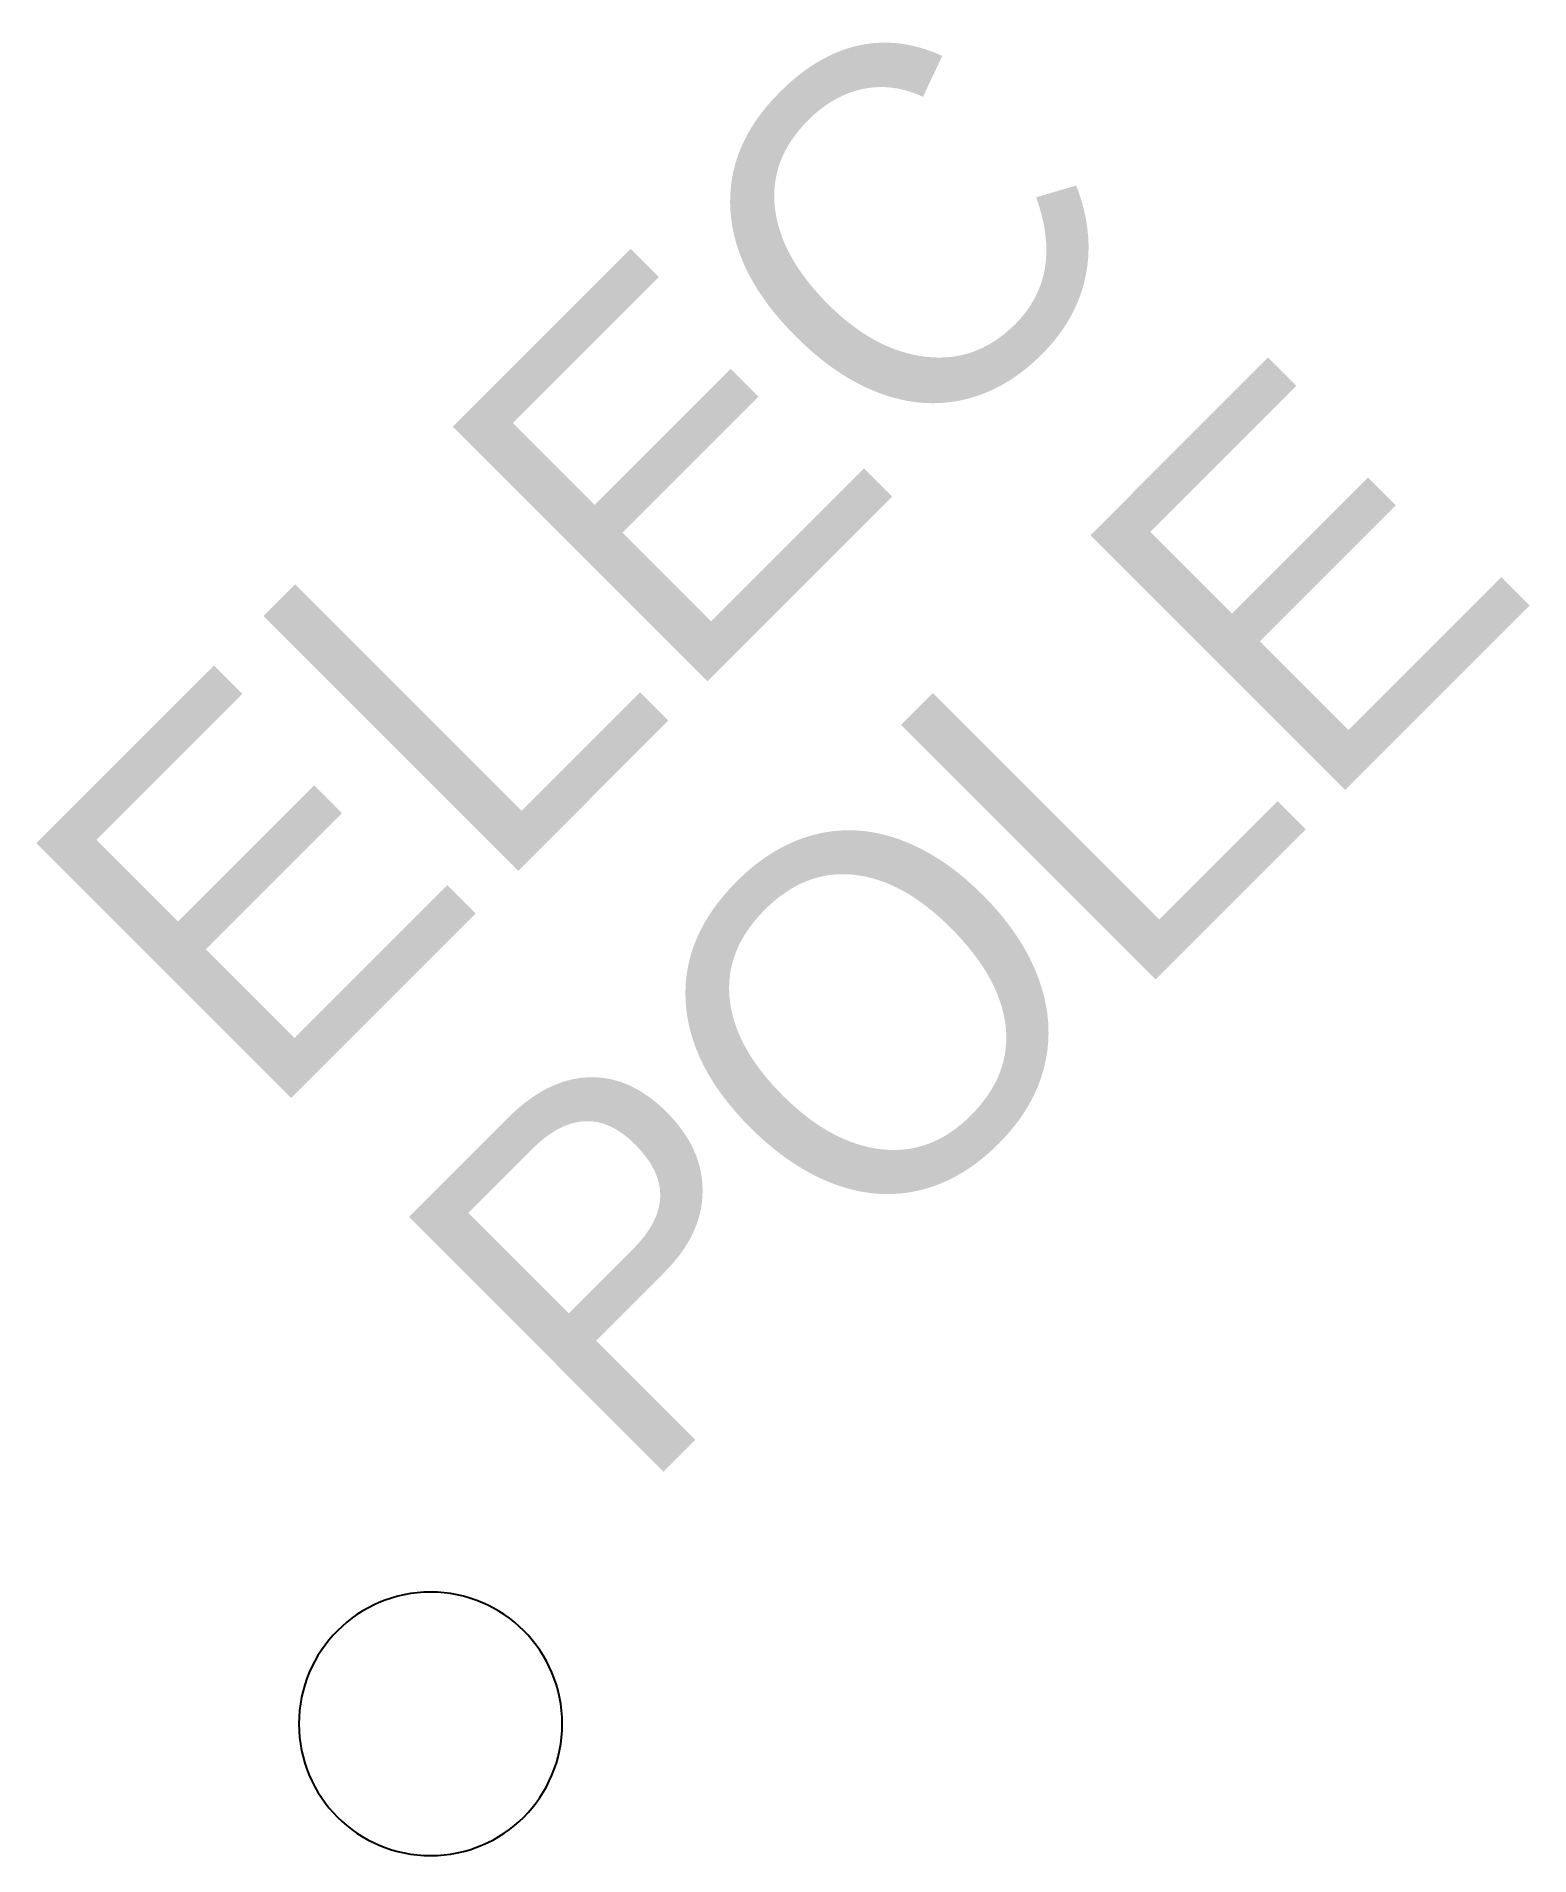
# Model space of a CAD drawing. Extents: x -0.38 to 1.07, y -0.12 to 1.64.
import ezdxf

# ---------------------------------------------------------------- set-up
doc = ezdxf.new("R2010")
doc.units = 0
doc.header["$MEASUREMENT"] = 0
doc.layers.add('CELL_EP_ELECTRICITYPOLE', color=7, linetype='Continuous')

msp = doc.modelspace()

# ---------------------------------------------------------------- linework, layer by layer
at = {"layer": 'CELL_EP_ELECTRICITYPOLE', "color": 2}
for start, end in [(90, 180), (0, 90), (180, 270), (270, 360)]:
    msp.add_arc((0.003218, 0.003807), 0.128, start, end, dxfattribs=at)

# ---------------------------------------------------------------- texts
for s, p in [('ELEC', (-0.159518, 0.584779)), ('POLE', (0.202482, 0.221779))]:
    msp.add_text(s, height=0.349998, rotation=45, dxfattribs=at).set_placement(p)

doc.saveas('drawing.dxf')
